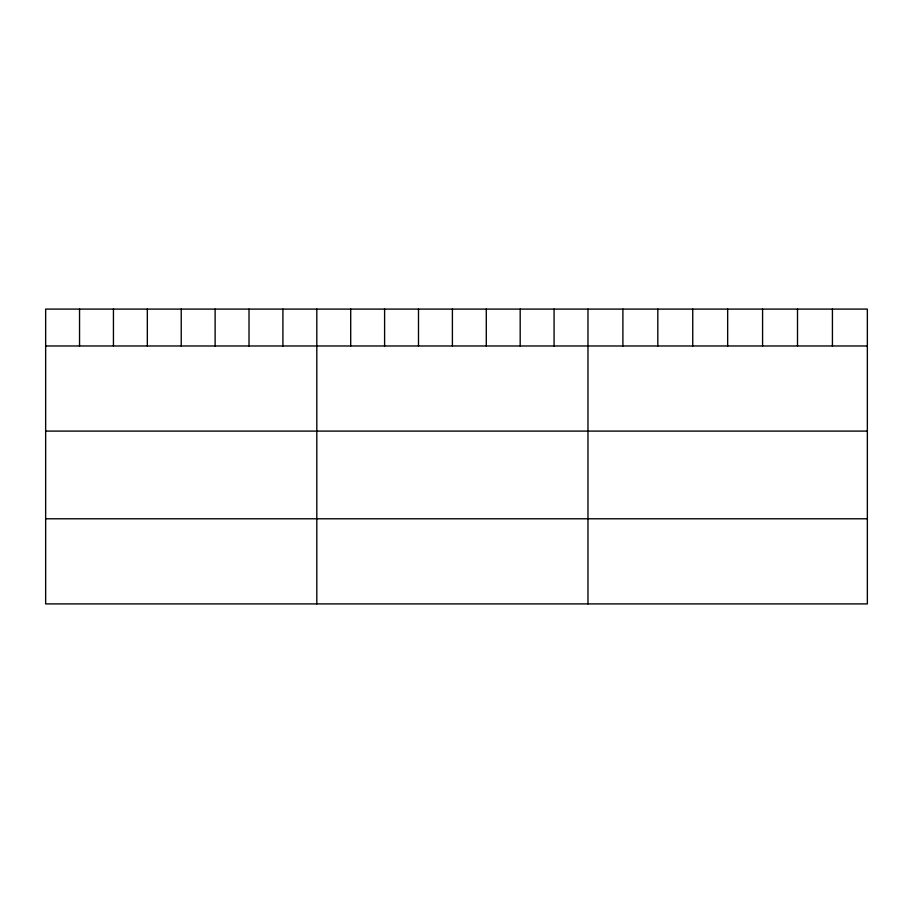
<?xml version="1.0" encoding="UTF-8"?>
<svg xmlns="http://www.w3.org/2000/svg" width="913" height="913" viewBox="0 0 913 913"><rect width="100%" height="100%" fill="white"/><g stroke="black" fill="none" stroke-linecap="round" stroke-linejoin="round"><path stroke-width="1.37" d="M867.35 345.981L867.35 603.904L45.65 603.904L45.65 309.096L867.35 309.096L867.35 345.981L45.65 345.981M45.65 431.096L867.35 431.096M45.65 518.789L867.35 518.789M832.428 309.096L832.428 345.981M797.505 309.096L797.505 345.981M762.583 309.096L762.583 345.981M727.661 309.096L727.661 345.981M692.739 309.096L692.739 345.981M657.817 309.096L657.817 345.981M622.894 309.096L622.894 345.981M587.972 309.096L587.972 603.904M554.077 309.096L554.077 345.981M520.182 309.096L520.182 345.981M486.287 309.096L486.287 345.981M452.392 309.096L452.392 345.981M418.496 309.096L418.496 345.981M384.601 309.096L384.601 345.981M350.706 309.096L350.706 345.981M316.811 309.096L316.811 603.904M282.916 309.096L282.916 345.981M249.021 309.096L249.021 345.981M215.126 309.096L215.126 345.981M181.231 309.096L181.231 345.981M147.335 309.096L147.335 345.981M113.44 309.096L113.44 345.981M79.545 309.096L79.545 345.981"/></g></svg>
